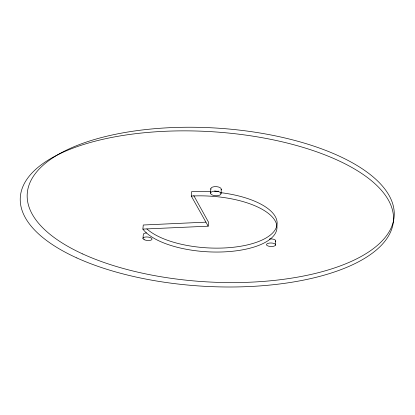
<?xml version="1.0" encoding="UTF-8"?>
<svg xmlns="http://www.w3.org/2000/svg" width="415" height="415" viewBox="0 0 415 415"><rect width="100%" height="100%" fill="white"/><g stroke="black" fill="none" stroke-linecap="round" stroke-linejoin="round"><path stroke-width="0.62" d="M275.612 245.042A4.596 1.764 1.5 0 0 269.205 243.086A4.596 1.764 1.5 0 0 268.318 246.1A4.596 1.764 1.5 0 0 275.612 245.042L275.695 241.011M221.034 193.789A5.25 2.324 3.2 0 0 213.393 191.268A5.25 2.324 3.2 0 0 212.968 195.273A5.25 2.324 3.2 0 0 221.034 193.789L221.273 189.313M205.856 222.15L143.274 225.003L142.874 229.09L208.185 226.191L208.434 222.03L193.784 195.574M210.561 193.125L210.83 188.649M208.185 226.191L191.284 196.072L191.6 191.631A68.61 28.121 3.4 0 1 210.846 191.73M142.952 238.459L143.341 234.465A4.56 1.764 5.3 0 1 146.526 232.945M221.148 192.705A68.61 28.121 3.4 0 1 263.006 239.59A68.61 28.121 3.4 0 1 146.889 228.93M191.284 196.072A68.776 27.852 3.4 0 1 274.523 219.836A68.776 27.852 3.4 0 1 227.861 251.666A68.776 27.852 3.4 0 1 142.874 229.09M269.273 239.045A4.586 1.779 1.5 0 1 274.305 239.497A4.586 1.779 1.5 0 1 275.41 241.457M210.96 189.261A5.234 2.345 3.2 0 1 216.267 186.626A5.234 2.345 3.2 0 1 221.029 189.904M218.461 191.154A5.234 2.345 3.2 0 1 214.498 191.133M76.858 257.943A186.937 77.377 3.5 0 0 387.838 237.09A186.937 77.377 3.5 0 0 155.858 131.799A186.937 77.377 3.5 0 0 76.858 257.943M82.756 253.97A183.814 77.045 3.4 0 0 388.663 232.53A183.814 77.045 3.4 0 0 160.745 128.225A183.814 77.045 3.4 0 0 82.756 253.97M144.394 239.777A4.57 1.748 5.3 0 0 151.937 239.481A4.57 1.748 5.3 0 0 146.173 236.955A4.57 1.748 5.3 0 0 144.394 239.777"/></g></svg>
